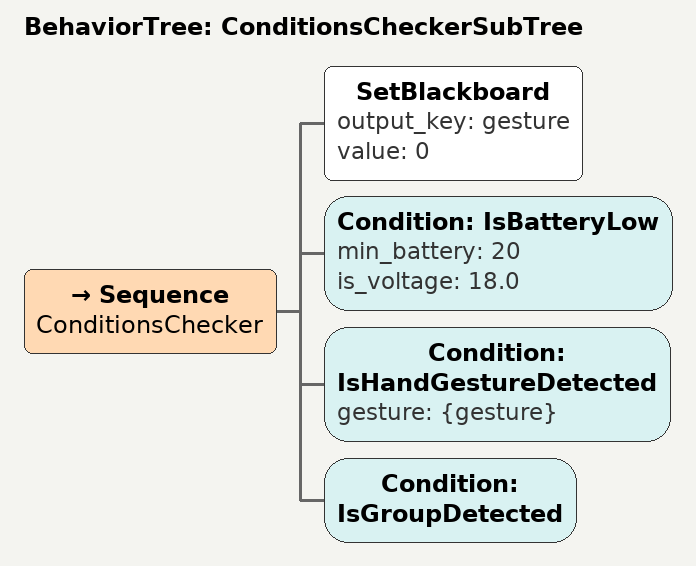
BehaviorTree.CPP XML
<?xml version="1.0"?>
<root>
    <BehaviorTree ID="ConditionsCheckerSubTree">
        <Sequence name="ConditionsChecker">
            <SetBlackboard output_key="gesture" value="0"/>
            <Condition ID="IsBatteryLow" min_battery="20" is_voltage="18.0" />
            <Condition ID="IsHandGestureDetected" gesture="{gesture}" />
            <Condition ID="IsGroupDetected" />
        </Sequence>
    </BehaviorTree>
</root>
